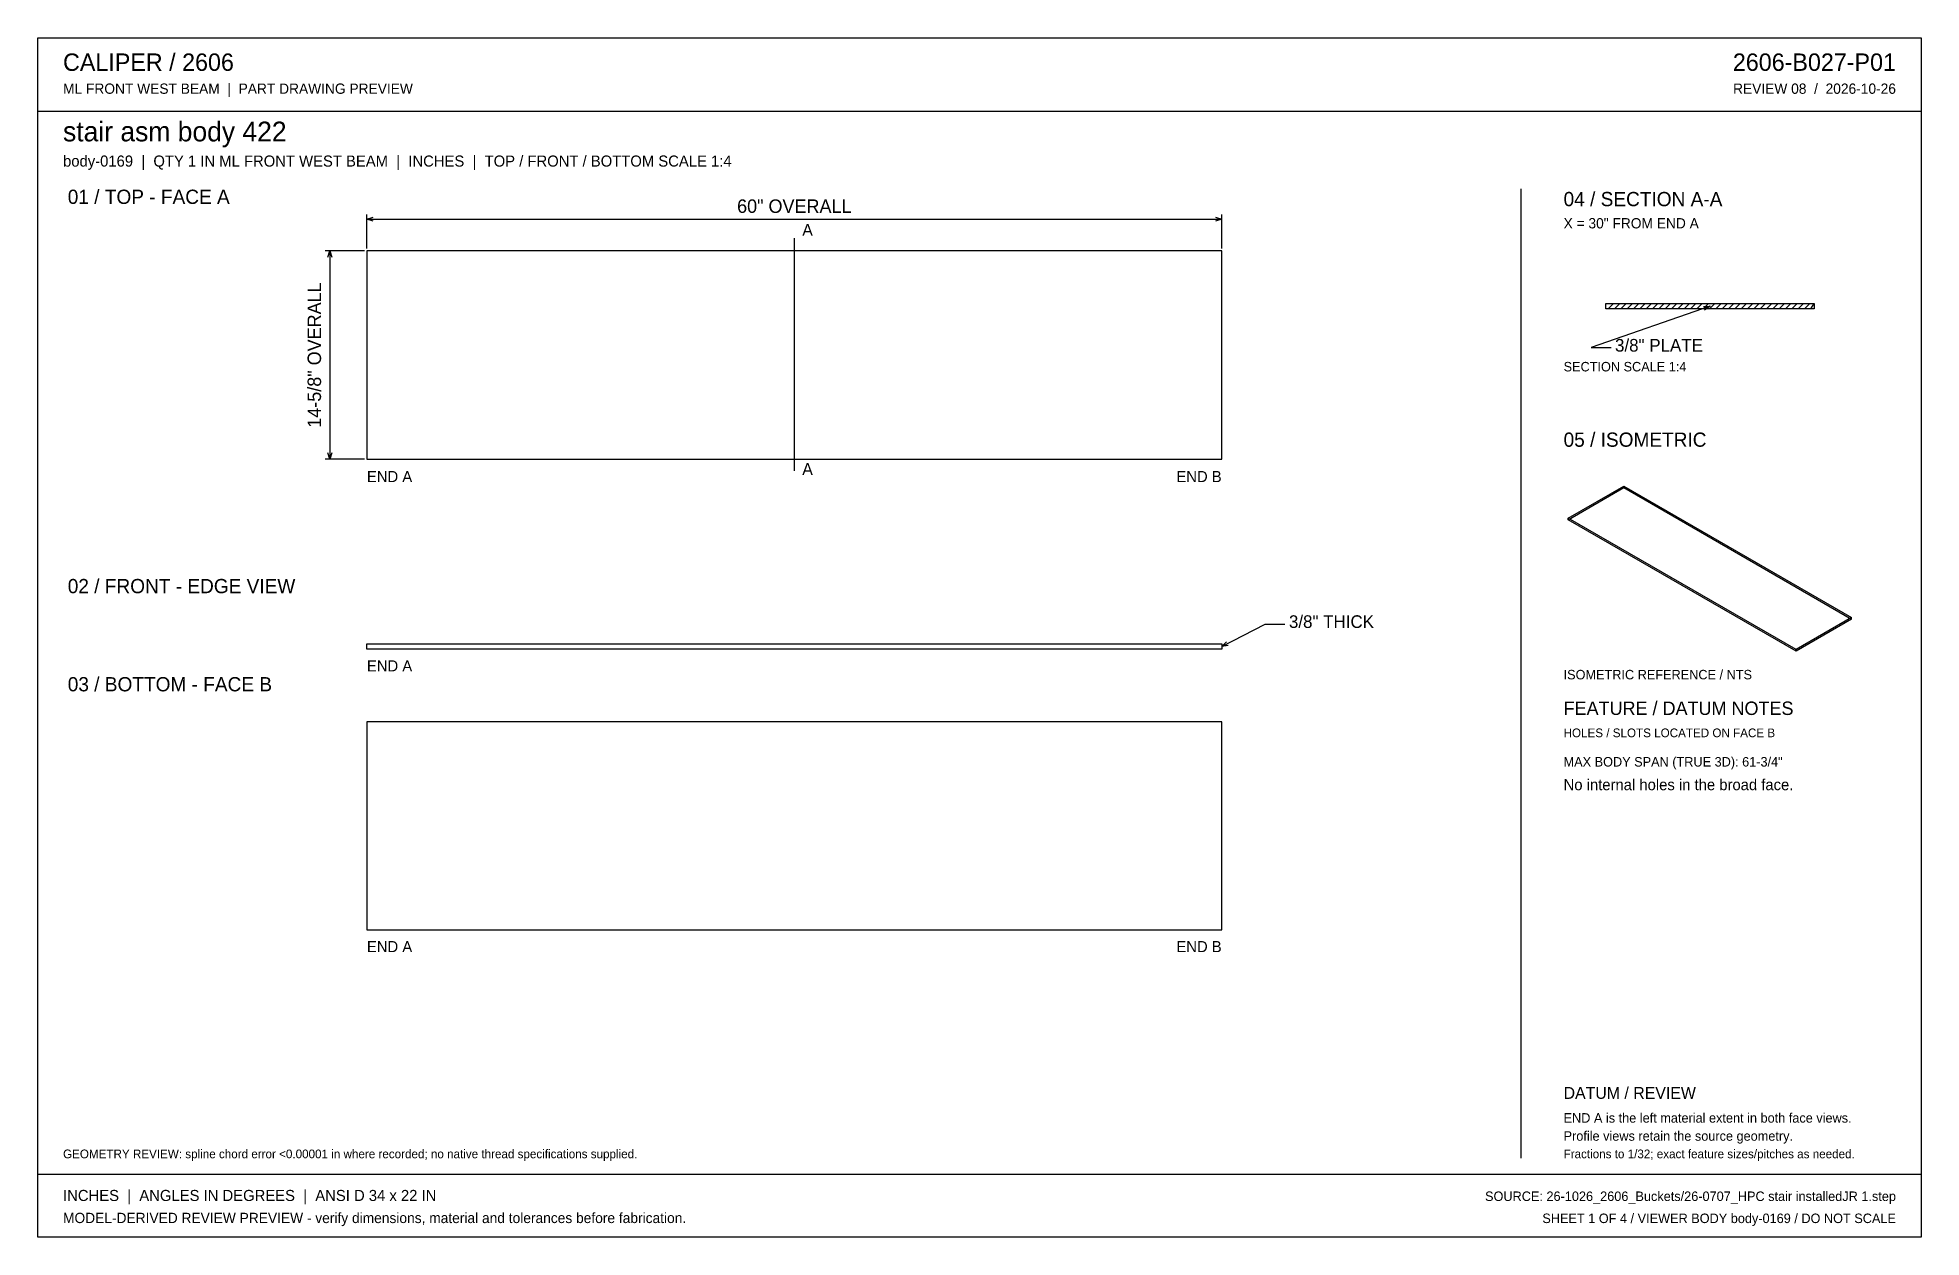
# Model space of a CAD drawing. Header units: inches. Extents: x 2 to 134, y 2 to 86.
import ezdxf
from ezdxf.enums import TextEntityAlignment as Align

# ---------------------------------------------------------------- set-up
doc = ezdxf.new("R2010")
doc.units = ezdxf.units.IN
doc.header["$MEASUREMENT"] = 0

msp = doc.modelspace()

# ---------------------------------------------------------------- linework, layer by layer
at = {"layer": 'ANNOTATION'}
for p, q in [((25, 71.31), (25, 73.7)), ((25, 73.37), (25.44, 73.51)), ((25, 73.37), (85, 73.37)), ((25.44, 73.23), (25, 73.37)), ((84.56, 73.51), (85, 73.37)), ((85, 73.37), (84.56, 73.23)), ((85, 71.31), (85, 73.7)), ((55, 72.03), (55, 55.69)), ((24.83, 71.15), (22.06, 71.15)), ((22.25, 70.7), (22.39, 71.15)), ((22.39, 71.15), (22.39, 56.52)), ((22.39, 71.15), (22.53, 70.7)), ((119.28, 67.26), (110.94, 64.35)), ((118.81, 67.24), (119.28, 67.26)), ((119.28, 67.26), (118.9, 66.98)), ((110.94, 64.35), (112.33, 64.35)), ((22.39, 56.52), (22.25, 56.97)), ((22.53, 56.97), (22.39, 56.52)), ((24.83, 56.52), (22.06, 56.52)), ((85, 43.37), (88.06, 44.94)), ((85, 43.37), (85.33, 43.7)), ((88.06, 44.94), (89.44, 44.94)), ((85.46, 43.45), (85, 43.37))]:
    msp.add_line(p, q, dxfattribs=at)
at = {"layer": 'OUTLINE'}
for p, q in [((1.89, 86.11), (134.11, 86.11)), ((1.89, 1.89), (1.89, 86.11)), ((134.11, 86.11), (134.11, 1.89)), ((1.89, 80.94), (134.11, 80.94)), ((106, 75.5), (106, 7.44)), ((85, 71.15), (25, 71.15)), ((25, 71.15), (25, 56.52)), ((85, 56.52), (85, 71.15)), ((111.97, 67.44), (126.59, 67.44)), ((111.97, 67.07), (111.97, 67.44)), ((112.13, 67.07), (112.51, 67.44)), ((112.58, 67.07), (112.95, 67.44)), ((113.02, 67.07), (113.4, 67.44)), ((113.47, 67.07), (113.84, 67.44)), ((113.91, 67.07), (114.28, 67.44)), ((114.35, 67.07), (114.73, 67.44)), ((114.8, 67.07), (115.17, 67.44)), ((115.24, 67.07), (115.62, 67.44)), ((115.69, 67.07), (116.06, 67.44)), ((116.13, 67.07), (116.51, 67.44)), ((116.58, 67.07), (116.95, 67.44)), ((117.02, 67.07), (117.4, 67.44)), ((117.47, 67.07), (117.84, 67.44)), ((117.91, 67.07), (118.28, 67.44)), ((118.35, 67.07), (118.73, 67.44)), ((118.8, 67.07), (119.17, 67.44)), ((119.24, 67.07), (119.62, 67.44)), ((119.69, 67.07), (120.06, 67.44)), ((120.13, 67.07), (120.51, 67.44)), ((120.58, 67.07), (120.95, 67.44)), ((121.02, 67.07), (121.4, 67.44)), ((121.47, 67.07), (121.84, 67.44)), ((121.91, 67.07), (122.28, 67.44)), ((122.35, 67.07), (122.73, 67.44)), ((122.8, 67.07), (123.17, 67.44)), ((123.24, 67.07), (123.62, 67.44)), ((123.69, 67.07), (124.06, 67.44)), ((124.13, 67.07), (124.51, 67.44)), ((124.58, 67.07), (124.95, 67.44)), ((125.02, 67.07), (125.4, 67.44)), ((125.47, 67.07), (125.84, 67.44)), ((125.91, 67.07), (126.28, 67.44)), ((126.35, 67.07), (126.59, 67.44)), ((126.59, 67.44), (126.59, 67.07)), ((126.59, 67.07), (111.97, 67.07)), ((25, 56.52), (85, 56.52)), ((109.33, 52.38), (113.23, 54.63)), ((109.33, 52.27), (113.23, 54.52)), ((113.23, 54.63), (129.22, 45.4)), ((113.23, 54.52), (113.23, 54.63)), ((113.23, 54.52), (129.22, 45.28)), ((125.32, 43.15), (109.33, 52.38)), ((109.33, 52.27), (109.33, 52.38)), ((125.32, 43.03), (109.33, 52.27)), ((129.22, 45.4), (125.32, 43.15)), ((129.22, 45.28), (125.32, 43.03)), ((129.22, 45.28), (129.22, 45.4)), ((25, 43.56), (85, 43.56)), ((25, 43.18), (25, 43.56)), ((85, 43.18), (25, 43.18)), ((85, 43.56), (85, 43.18)), ((125.32, 43.03), (125.32, 43.15)), ((85, 38.09), (25, 38.09)), ((25, 38.09), (25, 23.47)), ((85, 23.47), (85, 38.09)), ((25, 23.47), (85, 23.47)), ((1.89, 6.33), (134.11, 6.33)), ((134.11, 1.89), (1.89, 1.89))]:
    msp.add_line(p, q, dxfattribs=at)

# ---------------------------------------------------------------- texts
at = {"layer": 'ANNOTATION'}
for s, height, p in [('CALIPER / 2606', 1.2222, (3.67, 83.78)), ('ML FRONT WEST BEAM  |  PART DRAWING PREVIEW', 0.7222, (3.67, 82.17)), ('stair asm body 422', 1.3889, (3.67, 78.83)), ('body-0169  |  QTY 1 IN ML FRONT WEST BEAM  |  INCHES  |  TOP / FRONT / BOTTOM SCALE 1:4', 0.7778, (3.67, 77.06)), ('01 / TOP - FACE A', 1, (4, 74.44)), ('04 / SECTION A-A', 1, (109, 74.28)), ('A', 0.833, (55.56, 72.2)), ('X = 30" FROM END A', 0.7222, (109, 72.72)), ('3/8" PLATE', 0.889, (112.61, 64.07)), ('SECTION SCALE 1:4', 0.6667, (109, 62.68)), ('05 / ISOMETRIC', 1, (109, 57.39)), ('END A', 0.778, (25, 54.91)), ('A', 0.833, (55.56, 55.41)), ('02 / FRONT - EDGE VIEW', 1, (4, 47.11)), ('3/8" THICK', 0.889, (89.72, 44.67)), ('END A', 0.778, (25, 41.62)), ('03 / BOTTOM - FACE B', 1, (4, 40.22)), ('ISOMETRIC REFERENCE / NTS', 0.6667, (109, 41.06)), ('FEATURE / DATUM NOTES', 0.9444, (109, 38.56)), ('HOLES / SLOTS LOCATED ON FACE B', 0.6111, (109, 37)), ('MAX BODY SPAN (TRUE 3D): 61-3/4"', 0.6667, (109, 34.94)), ('No internal holes in the broad face.', 0.7778, (109, 33.28)), ('END A', 0.778, (25, 21.91)), ('DATUM / REVIEW', 0.8333, (109, 11.61)), ('END A is the left material extent in both face views.', 0.6667, (109, 9.94)), ('Profile views retain the source geometry.', 0.6667, (109, 8.67)), ('GEOMETRY REVIEW: spline chord error <0.00001 in where recorded; no native thread specifications supplied.', 0.61111, (3.67, 7.44)), ('Fractions to 1/32; exact feature sizes/pitches as needed.', 0.6111, (109, 7.44)), ('INCHES  |  ANGLES IN DEGREES  |  ANSI D 34 x 22 IN', 0.7778, (3.67, 4.44)), ('MODEL-DERIVED REVIEW PREVIEW - verify dimensions, material and tolerances before fabrication.', 0.7222, (3.67, 2.89))]:
    msp.add_text(s, height=height, dxfattribs=at).set_placement(p)
for s, height, p in [('2606-B027-P01', 1.2222, (132.33, 83.78)), ('REVIEW 08  /  2026-10-26', 0.7222, (132.33, 82.17)), ('END B', 0.778, (85, 54.91)), ('END B', 0.778, (85, 21.91)), ('SOURCE: 26-1026_2606_Buckets/26-0707_HPC stair installedJR 1.step', 0.6667, (132.33, 4.44)), ('SHEET 1 OF 4 / VIEWER BODY body-0169 / DO NOT SCALE', 0.6667, (132.33, 2.89))]:
    msp.add_text(s, height=height, dxfattribs=at).set_placement(p, align=Align.RIGHT)
msp.add_text('60" OVERALL', height=0.9444, dxfattribs=at).set_placement((55, 73.81), align=Align.CENTER)
msp.add_text('14-5/8" OVERALL', height=0.9444, rotation=90, dxfattribs=at).set_placement((21.78, 63.83), align=Align.CENTER)

doc.saveas('drawing.dxf')
